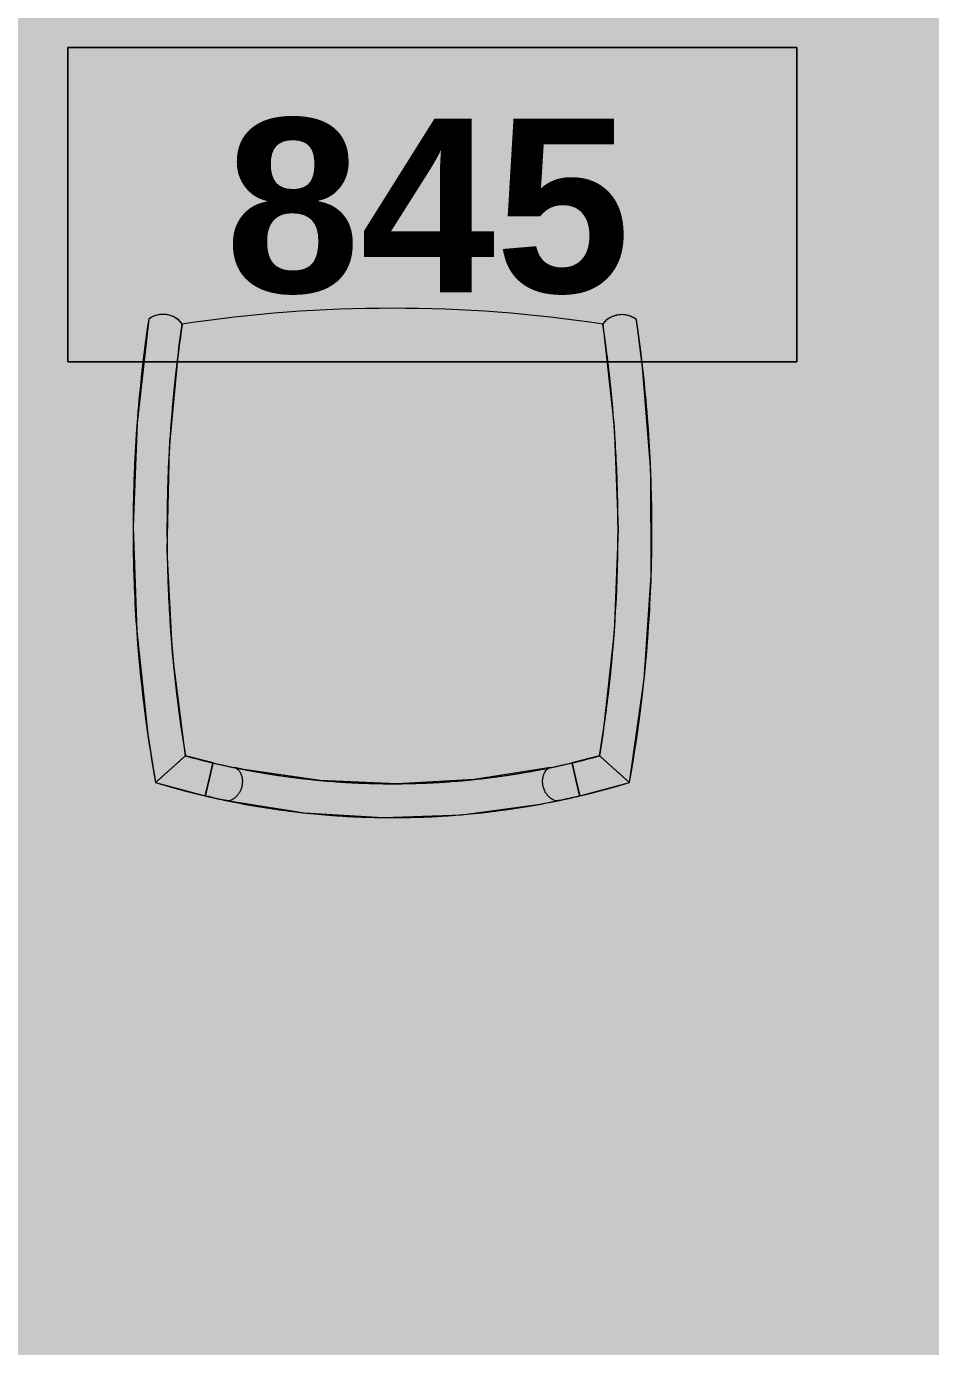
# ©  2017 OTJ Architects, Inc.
# Model space of a CAD drawing. Header units: inches. Extents: x -203 to 2070, y -968 to 768.
# Drawn here: x 388.1 to 432.7, y -458.3 to -393.1 of the extents above; entities that cross this region are included whole.
import ezdxf

# ---------------------------------------------------------------- set-up
doc = ezdxf.new("R2010")
doc.units = ezdxf.units.IN
doc.header["$MEASUREMENT"] = 0
for name, color, linetype, lineweight in [('A-AREA-IDEN', 2, 'Continuous', 9), ('A-DETL-GENF', 92, 'Continuous', 9), ('I-FURN', 30, 'Continuous', 9)]:
    doc.layers.add(name, color=color, linetype=linetype, lineweight=lineweight)
doc.styles.add('Swis721 Lt BT_B', font='', dxfattribs={"height": 8.583975})
doc.styles.get('Swis721 Lt BT_B').set_extended_font_data('Swis721 Lt BT', bold=True)

# ---------------------------------------------------------------- blocks, each defined once
blk = doc.blocks.new('F-Chairs1 - Side 05-V34-LEVEL 8 - POWER _ SIGNAL')
at = {"layer": 'I-FURN'}
for p, q in [((-10.988, 18.666), (-10.995, 18.568)), ((-10.995, 18.568), (-10.988, 18.666)), ((-8.858, 2.702), (-10.224, 3.05)), ((-9.242, 1.073), (-8.858, 2.702)), ((-8.865, 2.674), (-9.235, 1.101)), ((-9.235, 1.101), (-8.865, 2.674)), ((-8.865, 2.674), (-9.05, 1.887)), ((-8.858, 2.702), (-8.865, 2.674)), ((10.224, 3.05), (8.858, 2.702)), ((8.863, 2.681), (8.858, 2.702)), ((8.858, 2.702), (9.242, 1.073)), ((9.05, 1.887), (8.863, 2.681)), ((8.863, 2.681), (9.235, 1.101)), ((9.235, 1.101), (8.863, 2.681)), ((-11.695, 1.733), (-9.242, 1.073)), ((-9.05, 1.887), (-9.242, 1.073)), ((-2.068, 1.729), (-2.015, 1.726)), ((-2.015, 1.726), (-2.068, 1.729)), ((-1.877, 1.719), (-1.939, 1.722)), ((1.939, 1.722), (1.877, 1.719)), ((2.015, 1.726), (2.068, 1.729)), ((2.068, 1.729), (2.015, 1.726)), ((9.242, 1.073), (9.05, 1.887)), ((9.242, 1.073), (11.695, 1.733)), ((-9.242, 1.073), (-9.196, 1.062)), ((9.196, 1.062), (9.242, 1.073))]:
    blk.add_line(p, q, dxfattribs=at)
at = {"layer": 'I-FURN', "flags": 128}
for points in [[(-11.157, 24.825), (-11.35, 24.838), (-11.533, 24.821), (-11.696, 24.78), (-11.833, 24.726), (-11.94, 24.669), (-12.011, 24.623), (-12.036, 24.605)], [(-10.381, 24.358), (-10.4, 24.383), (-10.454, 24.448), (-10.539, 24.533), (-10.654, 24.625), (-10.798, 24.711), (-10.968, 24.781), (-11.157, 24.825)], [(11.158, 24.812), (10.97, 24.77), (10.8, 24.703), (10.655, 24.619), (10.54, 24.529), (10.454, 24.446), (10.4, 24.383), (10.381, 24.358)], [(12.04, 24.579), (12.014, 24.598), (11.943, 24.646), (11.836, 24.705), (11.699, 24.761), (11.536, 24.804), (11.352, 24.823), (11.158, 24.812)], [(-12.036, 24.605), (-12.608, 19.492), (-12.806, 14.352), (-12.629, 9.21), (-12.078, 4.095), (-11.695, 1.733)], [(-10.224, 3.05), (-10.861, 8.093), (-11.125, 13.169), (-11.014, 18.251), (-10.529, 23.311), (-10.381, 24.358)], [(10.381, 24.358), (10.944, 19.307), (11.133, 14.227), (10.947, 9.147), (10.387, 4.095), (10.224, 3.05)], [(11.695, 1.733), (12.419, 6.826), (12.77, 11.959), (12.747, 17.103), (12.348, 22.232), (12.04, 24.579)], [(7.794, 2.467), (4.033, 1.884), (0.232, 1.674), (-3.57, 1.838), (-7.338, 2.376), (-7.794, 2.467)], [(-8.177, 0.838), (-4.337, 0.234), (-0.456, 0.003), (3.429, 0.146), (7.282, 0.663), (8.177, 0.838)]]:
    blk.add_lwpolyline(points, dxfattribs=at)
at = {"layer": 'I-FURN'}
for centre, radius, start, end in [((-11.331, 23.657), 1.181, 36.43135, 126.6303), ((-11.331, 23.657), 1.181, 108.16448, 112.80226), ((-11.331, 23.657), 1.181, 101.93611, 108.14458), ((-11.331, 23.657), 1.181, 90.94027, 99.8598), ((-11.331, 23.657), 1.181, 81.48961, 85.91432), ((-11.331, 23.657), 1.181, 77.13788, 81.47183), ((-11.331, 23.657), 1.181, 63.13101, 72.02423), ((0, -44.544), 69.68, 81.43212, 98.56788), ((0, -44.544), 69.68, 81.43212, 98.56788), ((0, -44.544), 69.68, 81.43212, 98.56788), ((11.32, 23.642), 1.181, 52.47253, 142.68503), ((11.32, 23.642), 1.181, 107.31882, 116.19464), ((11.32, 23.642), 1.181, 97.89289, 102.02312), ((11.32, 23.642), 1.181, 93.19609, 97.88264), ((11.32, 23.642), 1.181, 79.45224, 88.3969), ((11.32, 23.642), 1.181, 71.13505, 77.04963), ((11.32, 23.642), 1.181, 66.26807, 71.11664), ((57.799, 14.206), 70.605, 171.53082, 180.99603), ((57.799, 14.206), 70.605, 171.53082, 175.25979), ((-11.331, 23.657), 1.181, 121.28212, 125.22045), ((-11.331, 23.657), 1.181, 115.24195, 121.27465), ((57.799, 14.206), 68.932, 171.53082, 181.05057), ((57.799, 14.206), 68.932, 171.53082, 176.13931), ((57.799, 14.206), 68.932, 171.53082, 176.13931), ((57.799, 14.206), 68.932, 171.53082, 175.7586), ((-11.331, 23.657), 1.181, 54.85079, 61.1686), ((-11.331, 23.657), 1.181, 50.26347, 54.82652), ((-11.331, 23.657), 1.181, 41.74044, 47.77297), ((-11.331, 23.657), 1.181, 37.82176, 41.72575), ((-57.799, 14.206), 68.932, 358.94943, 8.46918), ((-57.799, 14.206), 68.932, 3.86069, 8.46918), ((-57.799, 14.206), 68.932, 3.86069, 8.46918), ((-57.799, 14.206), 68.932, 4.02327, 8.46918), ((11.32, 23.642), 1.181, 137.46207, 141.31512), ((11.32, 23.642), 1.181, 131.48891, 137.46041), ((11.32, 23.642), 1.181, 124.45719, 128.82712), ((11.32, 23.642), 1.181, 116.91003, 124.45019), ((11.32, 23.642), 1.181, 57.91362, 64.01437), ((11.32, 23.642), 1.181, 53.90433, 57.89155), ((-57.799, 14.206), 70.605, 359.00397, 8.46918), ((-57.799, 14.206), 70.605, 4.72333, 8.44807), ((57.799, 14.206), 70.605, 175.26039, 178.98875), ((-57.799, 14.206), 70.605, 0.99858, 4.72318), ((57.799, 14.206), 68.932, 175.97764, 176.13556), ((57.799, 14.206), 68.932, 175.7586, 175.97673), ((-57.799, 14.206), 68.932, 3.86026, 4.02301), ((57.799, 14.206), 68.932, 176.28429, 177.6702), ((57.799, 14.206), 68.932, 176.38967, 177.66812), ((57.799, 14.206), 68.932, 176.38967, 177.66812), ((57.799, 14.206), 68.932, 176.14562, 176.29069), ((57.799, 14.206), 68.932, 176.14562, 176.29069), ((57.799, 14.206), 68.932, 176.14007, 176.27834), ((-57.799, 14.206), 68.932, 3.74234, 3.86069), ((-57.799, 14.206), 68.932, 3.74234, 3.86069), ((-57.799, 14.206), 68.932, 3.72227, 3.86026), ((-57.799, 14.206), 68.932, 2.33151, 3.71634), ((-57.799, 14.206), 68.932, 2.33188, 3.67325), ((-57.799, 14.206), 68.932, 2.33188, 3.67325), ((57.799, 14.206), 68.932, 177.66812, 180.74873), ((57.799, 14.206), 68.932, 177.66812, 180.74873), ((57.799, 14.206), 68.932, 177.6702, 180.29155), ((-57.799, 14.206), 68.932, 359.80878, 2.33188), ((-57.799, 14.206), 68.932, 359.80878, 2.33188), ((-57.799, 14.206), 68.932, 0.26183, 2.33151), ((57.799, 14.206), 70.605, 178.98924, 181.09655), ((-57.799, 14.206), 70.605, 357.27384, 0.99844), ((-57.799, 14.206), 68.932, 359.57736, 0.26183), ((57.799, 14.206), 68.932, 180.29155, 180.42264), ((-57.799, 14.206), 68.932, 359.25127, 359.80878), ((-57.799, 14.206), 68.932, 359.25127, 359.80878), ((-57.799, 14.206), 68.932, 359.25062, 359.57714), ((57.799, 14.206), 68.932, 180.45244, 180.74958), ((57.799, 14.206), 68.932, 180.74873, 181.05057), ((57.799, 14.206), 68.932, 180.74873, 181.05057), ((57.799, 14.206), 68.932, 180.74958, 181.03006), ((-57.799, 14.206), 68.932, 358.94943, 359.11884), ((-57.799, 14.206), 68.932, 358.94943, 359.11884), ((-57.799, 14.206), 68.932, 358.97034, 359.25062), ((-57.799, 14.206), 68.932, 359.11884, 359.25127), ((-57.799, 14.206), 68.932, 359.11884, 359.25127), ((57.799, 14.206), 70.605, 180.99603, 190.17565), ((57.799, 14.206), 70.605, 181.12528, 182.71772), ((57.799, 14.206), 68.932, 181.05057, 189.31445), ((57.799, 14.206), 68.932, 181.05057, 183.59598), ((57.799, 14.206), 68.932, 181.05057, 183.59598), ((57.799, 14.206), 68.932, 181.07953, 183.59584), ((-57.799, 14.206), 68.932, 350.68555, 358.94943), ((-57.799, 14.206), 68.932, 356.40429, 358.59288), ((-57.799, 14.206), 68.932, 358.14357, 358.65325), ((-57.799, 14.206), 68.932, 358.14357, 358.65325), ((-57.799, 14.206), 68.932, 358.59288, 358.92089), ((-57.799, 14.206), 68.932, 358.65325, 358.94943), ((-57.799, 14.206), 68.932, 358.65325, 358.94943), ((-57.799, 14.206), 70.605, 349.82435, 359.00397), ((-57.799, 14.206), 68.932, 356.40402, 358.14357), ((-57.799, 14.206), 68.932, 356.40402, 358.14357), ((57.799, 14.206), 70.605, 182.71807, 186.44668), ((-57.799, 14.206), 70.605, 353.5491, 357.27371), ((57.799, 14.206), 68.932, 183.59598, 185.01919), ((57.799, 14.206), 68.932, 183.59598, 185.01919), ((57.799, 14.206), 68.932, 183.59584, 184.86854), ((-57.799, 14.206), 68.932, 354.98081, 356.40402), ((-57.799, 14.206), 68.932, 354.98081, 356.40402), ((-57.799, 14.206), 68.932, 355.13146, 356.40429), ((57.799, 14.206), 68.932, 184.86893, 185.01962), ((57.799, 14.206), 68.932, 185.01962, 185.19314), ((57.799, 14.206), 68.932, 185.03172, 189.31445), ((57.799, 14.206), 68.932, 185.03172, 189.31445), ((57.799, 14.206), 68.932, 185.20109, 189.31445), ((-57.799, 14.206), 68.932, 350.68555, 354.96828), ((-57.799, 14.206), 68.932, 350.68555, 354.96828), ((-57.799, 14.206), 68.932, 350.68555, 354.79913), ((-57.799, 14.206), 68.932, 354.80707, 354.98047), ((-57.799, 14.206), 68.932, 354.98047, 355.13129), ((57.799, 14.206), 70.605, 186.44689, 190.17565), ((-57.799, 14.206), 70.605, 349.82435, 353.549), ((0, 40.335), 38.662, 254.66605, 285.33395), ((0, 40.335), 38.662, 254.66605, 259.88781), ((0, 40.335), 38.662, 254.66605, 259.88781), ((0, 40.335), 38.662, 254.66605, 256.75454), ((0, 40.335), 38.662, 256.75454, 259.28332), ((0, 40.335), 38.662, 280.11219, 285.33395), ((0, 40.335), 38.662, 280.11219, 285.33395), ((0, 40.335), 38.662, 280.71668, 283.24546), ((0, 40.335), 38.662, 283.24546, 285.33395), ((0, 40.335), 38.662, 259.28332, 260.67135), ((0, 40.335), 38.662, 259.88781, 260.41991), ((0, 40.335), 38.662, 259.88781, 260.41991), ((0, 40.335), 38.662, 260.41991, 260.67398), ((0, 40.335), 38.662, 260.41991, 260.67398), ((0, 40.335), 38.662, 260.67135, 261.08965), ((0, 40.335), 38.662, 260.67398, 261.02756), ((0, 40.335), 38.662, 260.67398, 261.02756), ((0, 40.335), 38.662, 261.02756, 261.65191), ((0, 40.335), 38.662, 261.02756, 261.65191), ((0, 40.335), 38.662, 261.08965, 261.36682), ((0, 40.335), 38.662, 261.36682, 261.69183), ((0, 40.335), 38.662, 261.65191, 261.85219), ((0, 40.335), 38.662, 261.65191, 261.85219), ((0, 40.335), 38.662, 261.69183, 262.32622), ((0, 40.335), 38.662, 261.85219, 265.95503), ((0, 40.335), 38.662, 261.85219, 265.95503), ((0, 40.335), 38.662, 262.32622, 262.49872), ((0, 40.335), 38.662, 262.49872, 263.16338), ((0, 40.335), 38.662, 274.04497, 278.14781), ((0, 40.335), 38.662, 274.04497, 278.14781), ((0, 40.335), 38.662, 276.83662, 277.50128), ((0, 40.335), 38.662, 277.50128, 277.67378), ((0, 40.335), 38.662, 277.67378, 278.30817), ((0, 40.335), 38.662, 278.14781, 278.34809), ((0, 40.335), 38.662, 278.14781, 278.34809), ((0, 40.335), 38.662, 278.30817, 278.63318), ((0, 40.335), 38.662, 278.34809, 278.97244), ((0, 40.335), 38.662, 278.34809, 278.97244), ((0, 40.335), 38.662, 278.63318, 278.91035), ((0, 40.335), 38.662, 278.91035, 279.32865), ((0, 40.335), 38.662, 278.97244, 279.32602), ((0, 40.335), 38.662, 278.97244, 279.32602), ((0, 40.335), 38.662, 279.32602, 279.58009), ((0, 40.335), 38.662, 279.32602, 279.58009), ((0, 40.335), 38.662, 279.32865, 280.71668), ((0, 40.335), 38.662, 279.58009, 280.11219), ((0, 40.335), 38.662, 279.58009, 280.11219), ((0, 40.335), 40.335, 253.14459, 286.85541), ((0, 40.335), 40.335, 253.14459, 256.75454), ((0, 40.335), 38.662, 263.16338, 265.71334), ((0, 40.335), 38.662, 265.71334, 266.26853), ((0, 40.335), 38.662, 265.95503, 266.883), ((0, 40.335), 38.662, 265.95503, 266.883), ((0, 40.335), 38.662, 266.26853, 266.90281), ((0, 40.335), 38.662, 266.95082, 267.12529), ((0, 40.335), 38.662, 267.01253, 267.24505), ((0, 40.335), 38.662, 267.01253, 267.24505), ((0, 40.335), 38.662, 267.21752, 267.34226), ((0, 40.335), 38.662, 267.24505, 272.75495), ((0, 40.335), 38.662, 267.24505, 272.75495), ((0, 40.335), 38.662, 267.36015, 267.50142), ((0, 40.335), 38.662, 267.51483, 272.48517), ((0, 40.335), 38.662, 272.49858, 272.63985), ((0, 40.335), 38.662, 272.65774, 272.78248), ((0, 40.335), 38.662, 272.75495, 272.98747), ((0, 40.335), 38.662, 272.75495, 272.98747), ((0, 40.335), 38.662, 272.87471, 273.08387), ((0, 40.335), 38.662, 273.09719, 273.73147), ((0, 40.335), 38.662, 273.117, 274.04497), ((0, 40.335), 38.662, 273.117, 274.04497), ((0, 40.335), 38.662, 273.73147, 274.28666), ((0, 40.335), 38.662, 274.28666, 276.83662), ((0, 40.335), 40.335, 283.24546, 286.85541), ((0, 40.335), 40.335, 256.82105, 257.0112), ((0, 40.335), 40.335, 257.01211, 257.32251), ((0, 40.335), 40.335, 257.3256, 257.75132), ((0, 40.335), 40.335, 257.81163, 258.34667), ((0, 40.335), 40.335, 258.40115, 260.64623), ((0, 40.335), 40.335, 279.35377, 281.59885), ((0, 40.335), 40.335, 281.65333, 282.18837), ((0, 40.335), 40.335, 282.24868, 282.6744), ((0, 40.335), 40.335, 282.67749, 282.98789), ((0, 40.335), 40.335, 282.9888, 283.17895), ((0, 40.335), 40.335, 260.64623, 262.48225), ((0, 40.335), 40.335, 262.48225, 266.60596), ((0, 40.335), 40.335, 266.60596, 267.48813), ((0, 40.335), 40.335, 267.48813, 272.51187), ((0, 40.335), 40.335, 272.51187, 273.39404), ((0, 40.335), 40.335, 273.39404, 277.51775), ((0, 40.335), 40.335, 277.51775, 279.35377)]:
    blk.add_arc(centre, radius, start, end, dxfattribs=at)
for points, knots in [([(-10.224, 3.05), (-10.224, 3.049), (-10.231, 3.042), (-10.253, 3.023), (-10.275, 3.004), (-10.303, 2.979), (-10.336, 2.948), (-10.374, 2.914), (-10.409, 2.883), (-10.438, 2.857), (-10.469, 2.83), (-10.509, 2.793), (-10.56, 2.747), (-10.613, 2.699), (-10.669, 2.651), (-10.725, 2.6), (-10.782, 2.548), (-10.841, 2.495), (-10.9, 2.443), (-10.959, 2.39), (-11.018, 2.336), (-11.078, 2.284), (-11.137, 2.232), (-11.194, 2.18), (-11.251, 2.129), (-11.306, 2.08), (-11.359, 2.033), (-11.41, 1.987), (-11.459, 1.943), (-11.504, 1.903), (-11.546, 1.866), (-11.584, 1.832), (-11.617, 1.803), (-11.654, 1.77), (-11.686, 1.742), (-11.696, 1.734), (-11.695, 1.733)], [-1, -1, -1, -1, -0.944444, -0.916667, -0.888889, -0.861111, -0.833333, -0.805556, -0.777778, -0.763889, -0.75, -0.722222, -0.694444, -0.666667, -0.638889, -0.611111, -0.583333, -0.555556, -0.527778, -0.5, -0.472222, -0.444444, -0.416667, -0.388889, -0.361111, -0.333333, -0.305556, -0.277778, -0.25, -0.222222, -0.194444, -0.166667, -0.138889, -0.111111, -0.055556, 0, 0, 0, 0]), ([(-8.858, 2.702), (-8.857, 2.701), (-8.827, 2.694), (-8.674, 2.659), (-8.359, 2.587), (-8.002, 2.51), (-7.794, 2.467)], [0, 0, 0, 0, 0.2, 0.4, 0.7, 1, 1, 1, 1]), ([(7.794, 2.467), (7.932, 2.495), (8.183, 2.549), (8.53, 2.626), (8.79, 2.686), (8.857, 2.701), (8.858, 2.702)], [0, 0, 0, 0, 0.2, 0.4, 0.7, 1, 1, 1, 1]), ([(11.695, 1.733), (11.696, 1.734), (11.686, 1.742), (11.654, 1.77), (11.617, 1.803), (11.584, 1.832), (11.546, 1.866), (11.511, 1.897), (11.481, 1.923), (11.451, 1.95), (11.41, 1.987), (11.359, 2.033), (11.306, 2.08), (11.251, 2.129), (11.194, 2.18), (11.137, 2.231), (11.078, 2.284), (11.018, 2.336), (10.959, 2.389), (10.9, 2.443), (10.841, 2.495), (10.782, 2.548), (10.725, 2.6), (10.669, 2.651), (10.613, 2.699), (10.56, 2.747), (10.509, 2.793), (10.461, 2.837), (10.416, 2.877), (10.374, 2.914), (10.336, 2.948), (10.303, 2.979), (10.275, 3.004), (10.253, 3.023), (10.231, 3.042), (10.224, 3.049), (10.224, 3.05)], [-1, -1, -1, -1, -0.944444, -0.888889, -0.861111, -0.833333, -0.805556, -0.777778, -0.763889, -0.75, -0.722222, -0.694444, -0.666667, -0.638889, -0.611111, -0.583333, -0.555556, -0.527778, -0.5, -0.472222, -0.444444, -0.416667, -0.388889, -0.361111, -0.333333, -0.305556, -0.277778, -0.25, -0.222222, -0.194444, -0.166667, -0.138889, -0.111111, -0.083333, -0.055556, 0, 0, 0, 0]), ([(-7.794, 2.467), (-7.727, 2.453), (-7.635, 2.398), (-7.539, 2.275), (-7.495, 2.191), (-7.465, 2.119), (-7.444, 2.054), (-7.431, 1.999), (-7.422, 1.942), (-7.413, 1.865), (-7.41, 1.768), (-7.416, 1.673), (-7.432, 1.574), (-7.458, 1.474), (-7.488, 1.387), (-7.521, 1.312), (-7.558, 1.244), (-7.598, 1.18), (-7.639, 1.122), (-7.682, 1.07), (-7.727, 1.023), (-7.774, 0.98), (-7.836, 0.931), (-7.915, 0.882), (-8.039, 0.832), (-8.123, 0.827), (-8.177, 0.838)], [-1, -1, -1, -1, -0.861111, -0.791667, -0.756944, -0.722222, -0.6875, -0.670139, -0.652778, -0.618056, -0.583333, -0.548611, -0.513889, -0.479167, -0.444444, -0.416667, -0.388889, -0.361111, -0.333333, -0.305556, -0.277778, -0.25, -0.222222, -0.166667, -0.111111, 0, 0, 0, 0]), ([(8.177, 0.838), (8.11, 0.825), (8.002, 0.838), (7.863, 0.912), (7.786, 0.97), (7.727, 1.022), (7.68, 1.072), (7.644, 1.116), (7.61, 1.163), (7.567, 1.227), (7.521, 1.312), (7.483, 1.399), (7.452, 1.494), (7.428, 1.594), (7.415, 1.685), (7.41, 1.768), (7.412, 1.846), (7.419, 1.921), (7.429, 1.991), (7.445, 2.056), (7.465, 2.119), (7.489, 2.177), (7.523, 2.247), (7.574, 2.323), (7.665, 2.417), (7.74, 2.455), (7.794, 2.467)], [-1, -1, -1, -1, -0.861111, -0.791667, -0.756944, -0.722222, -0.6875, -0.670139, -0.652778, -0.618056, -0.583333, -0.548611, -0.513889, -0.479167, -0.444444, -0.416667, -0.388889, -0.361111, -0.333333, -0.305556, -0.277778, -0.25, -0.222222, -0.166667, -0.111111, 0, 0, 0, 0]), ([(-8.177, 0.838), (-8.316, 0.866), (-8.567, 0.92), (-8.914, 0.997), (-9.173, 1.057), (-9.24, 1.073), (-9.242, 1.073)], [0, 0, 0, 0, 0.2, 0.4, 0.7, 1, 1, 1, 1]), ([(9.242, 1.073), (9.241, 1.073), (9.21, 1.066), (9.058, 1.03), (8.742, 0.958), (8.385, 0.881), (8.177, 0.838)], [0, 0, 0, 0, 0.2, 0.4, 0.7, 1, 1, 1, 1])]:
    blk.add_open_spline(points, degree=3, knots=knots, dxfattribs=at)
blk = doc.blocks.new('Room Tag - Room Name and Number-3379422-LEVEL 8 - POWER _ SIGNAL')
at = {"layer": 'A-AREA-IDEN'}
for p, q in [((-0.18806, -0.16357), (-0.18806, -0.00182)), ((-0.18806, -0.00182), (0.18694, -0.00182)), ((0.18694, -0.00182), (-0.18806, -0.00182)), ((-0.18806, -0.00182), (-0.18806, -0.16357)), ((0.18694, -0.00182), (0.18694, -0.16357)), ((0.18694, -0.16357), (0.18694, -0.00182)), ((0.18694, -0.16357), (-0.18806, -0.16357)), ((-0.18806, -0.16357), (0.18694, -0.16357))]:
    blk.add_line(p, q, dxfattribs=at)

msp = doc.modelspace()

# ---------------------------------------------------------------- hatches: boundary and pattern name
at = {"layer": 'A-DETL-GENF'}
h = msp.add_hatch(color=9, dxfattribs=at)
h.paths.add_polyline_path([(131.765, -847.993), (290.739, -780.498), (227.708, -632.005), (203.298, -642.367), (194.97, -622.748), (199.228, -620.941), (205.748, -636.302), (297.876, -597.196), (299.683, -601.453), (231.965, -630.198), (294.997, -778.691), (401.085, -733.649), (338.057, -585.165), (336.503, -585.824), (334.696, -581.567), (419.282, -545.663), (421.089, -549.92), (342.314, -583.358), (405.342, -731.842), (515.313, -685.152), (511.688, -685.152), (511.688, -619.403), (491.895, -619.403), (491.895, -612.403), (492.007, -612.403), (492.007, -532.938), (471.733, -532.938), (471.733, -528.422), (457.909, -534.291), (456.102, -530.033), (470.83, -523.782), (471.733, -525.91), (471.733, -508.938), (495.733, -508.938), (495.733, -510.528), (555.671, -510.528), (555.671, -394.75), (560.671, -394.75), (560.671, -437.313), (560.171, -437.313), (560.171, -441.938), (560.671, -441.938), (560.671, -498.09), (620.882, -498.09), (620.882, -477.652), (625.882, -477.652), (625.882, -500.465), (758.507, -500.465), (758.465, -433.935), (754.233, -433.935), (754.233, -433.435), (758.507, -433.435), (758.507, -376.936), (697.483, -376.936), (697.483, -433.435), (721.733, -433.435), (721.733, -433.935), (693.483, -433.935), (693.483, -433.435), (696.983, -433.425), (696.983, -376.936), (661.483, -376.936), (661.483, -433.435), (660.983, -433.435), (660.983, -376.936), (625.459, -376.936), (625.459, -433.435), (624.19, -433.435), (624.19, -433.935), (625.459, -433.935), (625.459, -441.938), (600.171, -441.938), (600.171, -437.313), (620.834, -437.313), (620.834, -304.375), (601.171, -304.375), (601.171, -299.75), (634.608, -299.75), (634.608, -357.01), (665.484, -357.01), (665.484, -344.95), (665.984, -344.95), (665.984, -357.01), (696.983, -357.01), (696.983, -299.95), (699.233, -299.95), (699.233, -300.45), (697.483, -300.45), (697.483, -357.01), (733.483, -357.01), (733.483, -300.45), (731.733, -300.45), (731.733, -299.95), (757.709, -299.95), (757.709, -300.45), (733.983, -300.45), (733.983, -357.01), (793.959, -357.01), (793.959, -300.45), (790.209, -300.45), (790.209, -299.95), (793.959, -299.95), (793.959, -230.991), (634.983, -230.991), (634.983, -254.991), (560.671, -254.977), (560.671, -299.75), (561.171, -299.75), (561.171, -304.375), (560.671, -304.375), (560.671, -346.75), (555.671, -346.75), (555.671, -249.977), (564.591, -249.977), (564.591, -200.842), (575.841, -200.842), (575.841, -243.741), (630.358, -243.741), (630.358, -224.991), (674.858, -224.991), (674.858, -160.842), (555.736, -160.842), (555.736, 0.658), (596.733, 0.658), (596.733, -16.342), (638.734, -16.342), (638.734, 0.658), (700.733, 0.658), (700.733, -16.342), (742.734, -16.342), (742.734, 0.658), (766.798, 0.658), (766.798, 103.433), (726.046, 103.433), (726.046, 294.149), (766.798, 294.149), (766.798, 350.668), (785.11, 350.668), (785.11, 346.918), (771.423, 346.918), (771.423, 227.057), (826.798, 227.057), (826.798, 228.744), (831.423, 228.744), (831.423, 268.744), (826.798, 268.744), (826.798, 346.918), (825.11, 346.918), (825.11, 350.668), (1166.985, 350.668), (1166.985, 227.057), (1492.421, 227.057), (1492.421, 350.668), (1553.421, 350.668), (1553.421, 351.587), (1718.671, 351.587), (1718.671, 360.587), (1723.296, 360.587), (1723.296, 351.587), (1910.234, 351.587), (1910.234, 580.432), (-120.353, 580.432), (-120.353, 406.962), (48.708, 406.962), (48.708, 428.911), (66.733, 428.911), (66.733, 424.286), (53.333, 424.286), (53.333, 330.65), (48.708, 330.65), (48.708, 402.337), (-120.353, 402.337), (-120.353, 286.962), (48.708, 286.962), (48.708, 290.65), (53.333, 290.65), (53.333, 280.65), (48.708, 280.65), (48.708, 282.337), (-120.353, 282.337), (-120.353, 166.962), (48.708, 166.962), (48.708, 240.65), (53.333, 240.65), (53.333, 160.65), (48.708, 160.65), (48.708, 162.337), (-120.353, 162.337), (-120.353, 0.55), (-80.763, 0.55), (-80.763, -14.038), (48.708, -14.038), (48.708, 120.65), (53.333, 120.65), (53.333, -25.35), (48.708, -25.35), (48.708, -18.663), (-80.763, -18.663), (-80.763, -30.95), (-120.353, -30.95), (-120.353, -193.038), (48.708, -193.038), (48.708, -65.35), (53.333, -65.35), (53.333, -220.931), (67.875, -255.189), (63.618, -256.996), (48.708, -221.872), (48.708, -197.663), (-120.353, -197.663), (-120.353, -254.169), (-74.953, -361.104), (79.906, -295.37), (79.247, -293.817), (83.504, -292.009), (138.945, -422.619), (134.687, -424.426), (81.714, -299.627), (-73.145, -365.361), (42.288, -637.246), (197.126, -571.521), (169.072, -505.43), (173.329, -503.623), (203.19, -573.972), (182.939, -582.568), (183.599, -584.121), (179.341, -585.928), (178.682, -584.375), (44.096, -641.503), (118.317, -816.32)], flags=0)
h.paths.add_polyline_path([(225.756, -805.76), (216.377, -783.669), (238.468, -774.289), (247.847, -796.381), (227.708, -804.931)], flags=0)
h.paths.add_polyline_path([(446.67, -711.967), (437.29, -689.876), (459.382, -680.497), (468.761, -702.588), (455.331, -708.29)], flags=0)
h.paths.add_polyline_path([(516.313, -684.727), (893.341, -524.653), (963.741, -524.653), (963.741, -523.313), (943.942, -523.313), (943.942, -499.313), (963.741, -499.313), (963.741, -496.938), (968.741, -496.938), (968.741, -456.938), (963.741, -456.938), (963.741, -457.438), (946.483, -457.438), (946.483, -308.857), (799.959, -308.857), (799.959, -363.01), (764.507, -363.01), (764.507, -516.528), (744.733, -516.528), (744.733, -518.833), (942.733, -518.833), (942.733, -523.833), (744.733, -523.833), (744.733, -532.938), (725.257, -532.938), (725.257, -561.419), (744.733, -561.419), (744.733, -585.419), (725.257, -585.419), (725.257, -591.535), (659.618, -619.403), (590.813, -619.403), (590.813, -647.064), (516.734, -647.064), (516.734, -643.564), (587.313, -643.564), (587.313, -619.403), (516.313, -619.403), (516.313, -647.064)], flags=0)
h.paths.add_polyline_path([(641.707, -612.403), (658.194, -612.403), (718.257, -586.902), (718.257, -516.528), (499.007, -516.528), (499.007, -612.403), (590.813, -612.403)], flags=0)
h.paths.add_polyline_path([(266.064, -553.393), (246.274, -506.728), (353.031, -461.403), (225.016, -159.886), (118.317, -205.398), (108.247, -181.678), (108.247, 5.055), (112.872, 5.055), (112.872, -31.038), (203.256, -31.038), (203.256, 5.055), (260.176, 5.055), (261.125, 4.105), (257.733, 4.105), (257.733, 0.956), (258.26, 0.43), (250.872, 0.43), (250.872, -35.663), (237.046, -35.663), (237.046, -149.243), (363.421, -149.243), (363.421, -0.52), (297.733, -0.52), (297.733, 4.105), (495.733, 4.105), (495.733, -81.52), (491.108, -81.52), (491.108, -0.52), (368.046, -0.52), (368.046, -149.243), (491.108, -149.243), (491.108, -121.52), (495.733, -121.52), (495.733, -271.649), (491.108, -271.649), (491.108, -229.938), (467.108, -229.938), (467.108, -196.207), (491.108, -196.207), (491.108, -153.868), (237.046, -153.868), (237.046, -179.264), (294.818, -315.336), (491.108, -315.336), (491.108, -311.649), (495.733, -311.649), (495.733, -455.177), (418.473, -487.972), (416.666, -483.715), (491.108, -452.116), (491.108, -319.961), (296.781, -319.961), (373.996, -501.827), (379.846, -499.344), (381.653, -503.601), (372.581, -507.452), (361.981, -482.485), (304.778, -506.766), (315.233, -531.397), (266.311, -553.283)], flags=0)
h.paths.add_polyline_path([(266.311, -548.216), (309.203, -529.028), (293.381, -491.753), (250.134, -510.114), (250.176, -510.213), (271.827, -501.021), (281.206, -523.112), (259.555, -532.304), (266.064, -547.635)], flags=0)
h.paths.add_polyline_path([(3.309, -538.977), (3.308, -538.975), (-6.071, -516.886), (16.021, -507.507), (25.4, -529.598), (5.115, -538.21)], flags=0)
h.paths.add_polyline_path([(27.391, -520.282), (25.502, -516.06), (150.976, -462.799), (150.317, -461.246), (154.574, -459.439), (157.7, -466.803), (153.442, -468.61), (152.783, -467.057), (30.575, -518.931)], flags=0)
h.paths.add_polyline_path([(620.882, -510.528), (720.733, -510.528), (720.733, -508.938), (744.733, -508.938), (744.733, -510.528), (758.507, -510.528), (758.507, -505.09), (560.671, -505.09), (560.671, -510.528), (584.664, -510.528)], flags=0)
h.paths.add_polyline_path([(302.971, -502.509), (360.174, -478.228), (354.838, -465.66), (297.639, -489.945), (302.682, -501.827)], flags=0)
h.paths.add_polyline_path([(963.741, -452.438), (963.741, -308.857), (951.483, -308.857), (951.483, -452.438)], flags=0)
h.paths.add_polyline_path([(656.69, -433.935), (656.69, -433.435), (660.983, -433.435), (660.983, -433.935)], flags=0)
h.paths.add_polyline_path([(661.483, -370.936), (758.507, -370.936), (758.507, -363.01), (625.459, -363.01), (625.459, -370.936), (660.983, -370.936)], flags=0)
h.paths.add_polyline_path([(625.459, -357.01), (631.108, -357.01), (631.108, -304.375), (625.459, -304.375), (625.459, -305.463)], flags=0)
h.paths.add_polyline_path([(968.741, -347.363), (968.741, -342.738), (967.221, -342.738), (967.221, -347.363), (967.696, -347.363)], flags=0)
h.paths.add_polyline_path([(800.582, -303.857), (963.741, -303.857), (963.741, -267.336), (968.741, -267.336), (968.741, -227.336), (965.733, -227.326), (965.733, -224.717), (769.735, -224.717), (769.735, -224.991), (799.959, -224.991), (799.959, -303.857)], flags=0)
h.paths.add_polyline_path([(739.484, -224.991), (766.235, -224.991), (766.235, -205.938), (679.483, -205.938), (679.483, -224.991)], flags=0)
h.paths.add_polyline_path([(968.132, -222.326), (968.132, -204.939), (965.442, -204.939), (965.442, -199.939), (988.733, -199.939), (988.733, -161.745), (993.733, -161.745), (993.733, -121.745), (988.733, -121.745), (988.733, -121.342), (980.108, -121.342), (980.108, -122.592), (769.735, -122.592), (769.735, -217.717), (965.733, -217.717), (965.733, -222.326)], flags=0)
h.paths.add_polyline_path([(491.108, -201.315), (491.108, -200.832), (471.733, -200.832), (471.733, -201.315), (488.713, -201.315)], flags=0)
h.paths.add_polyline_path([(680.606, -201.313), (766.235, -201.313), (766.235, -119.342), (679.483, -119.342), (679.483, -201.313)], flags=0)
h.paths.add_polyline_path([(412.522, -195.513), (412.522, -195.513), (412.325, -195.458)], flags=0)
h.paths.add_polyline_path([(383.522, -195.513), (383.522, -195.513), (383.325, -195.458)], flags=0)
h.paths.add_polyline_path([(232.421, -168.371), (232.421, -156.727), (228.235, -158.513), (228.985, -160.279)], flags=0)
h.paths.add_polyline_path([(668.233, -146.842), (668.233, -111.342), (771.733, -111.342), (771.733, -24.342), (569.736, -24.342), (569.736, -146.842), (584.664, -146.842)], flags=0)
h.paths.add_polyline_path([(866.109, -111.342), (979.733, -111.342), (979.733, -24.342), (776.358, -24.342), (776.358, -111.342), (793.778, -111.342)], flags=0)
h.paths.add_polyline_path([(246.247, -31.038), (246.247, -29.342), (237.046, -29.342), (237.046, -31.038)], flags=0)
h.paths.add_polyline_path([(207.881, -31.038), (232.421, -31.038), (232.379, -29.342), (220.733, -29.342), (220.733, -1.342), (246.247, -1.342), (246.247, 0.43), (207.881, 0.43), (207.881, -29.342)], flags=0)
h.paths.add_polyline_path([(-93.752, -27.45), (-84.263, -27.45), (-84.263, -27.342), (-117.752, -27.342), (-117.752, -2.95), (-120.353, -2.95), (-120.353, -27.45), (-117.752, -27.45)], flags=0)
h.paths.add_polyline_path([(928.61, -16.342), (950.734, -16.342), (950.734, 0.658), (908.733, 0.658), (908.733, -16.342)], flags=0)
h.paths.add_polyline_path([(846.734, -16.342), (846.734, 0.658), (804.733, 0.658), (804.733, -16.342)], flags=0)
h.paths.add_polyline_path([(1231.173, 70.918), (1235.734, 70.918), (1235.734, 94.855), (1227.423, 94.855), (1227.423, 99.48), (1235.734, 99.48), (1235.734, 100.105), (1329.423, 100.105), (1329.423, 222.432), (1167.423, 222.432), (1167.423, 70.918), (1230.548, 70.918)], flags=0)
h.paths.add_polyline_path([(1471.36, 70.918), (1473.048, 70.918), (1473.048, 222.432), (1334.048, 222.396), (1334.048, 100.105), (1413.734, 100.105), (1413.734, 70.918), (1455.539, 70.918)], flags=0)
h.paths.add_polyline_path([(584.664, 72.48), (430.421, 72.48), (430.421, 109.37), (435.046, 109.37), (435.046, 77.105), (557.421, 77.105), (557.421, 182.432), (528.421, 182.432), (528.421, 187.244), (533.046, 187.244), (533.046, 187.057), (557.421, 187.057), (557.421, 226.432), (533.046, 226.432), (533.046, 226.244), (528.421, 226.244), (528.421, 226.432), (396.046, 226.432), (396.046, 151.057), (436.944, 151.057), (436.944, 146.432), (354.944, 146.432), (354.944, 151.057), (378.944, 151.057), (378.944, 226.432), (229.669, 226.432), (229.669, 187.335), (265.356, 187.335), (265.356, 182.71), (229.669, 182.71), (229.669, 77.105), (354.944, 77.109), (354.944, 109.37), (359.569, 109.37), (359.569, 72.48), (108.247, 72.48), (108.247, 129.022), (112.872, 129.022), (112.872, 77.105), (225.044, 77.105), (225.044, 176.71), (112.872, 176.71), (112.872, 169.022), (108.247, 169.022), (108.247, 181.335), (225.044, 181.335), (225.044, 348.744), (107.247, 348.744), (107.247, 353.369), (229.669, 353.369), (229.669, 231.057), (557.421, 231.057), (557.421, 353.369), (589.733, 353.369), (589.733, 348.744), (562.046, 348.744), (562.046, 231.057), (589.733, 231.057), (589.733, 226.432), (562.046, 226.432), (562.046, 77.105), (590.733, 77.105), (590.733, 72.48), (586.421, 72.48)], flags=0)
h.paths.add_polyline_path([(648.798, 103.433), (648.798, 294.149), (667.046, 294.149), (667.046, 103.433), (653.423, 103.433)], flags=0)
h.paths.add_polyline_path([(653.423, 108.058), (662.421, 108.058), (662.421, 289.524), (653.423, 289.524), (653.423, 117.057)], flags=0)
h.paths.add_polyline_path([(739.484, 108.058), (766.798, 108.058), (766.798, 289.524), (730.671, 289.524), (730.671, 108.058)], flags=0)
h.paths.add_polyline_path([(530.907, 141.42), (530.903, 141.42), (530.117, 141.42)], flags=0)
h.paths.add_polyline_path([(531.586, 141.504), (531.586, 141.504), (531.586, 142.641)], flags=0)
h.paths.add_polyline_path([(531.587, 142.683), (531.587, 142.683), (531.747, 142.683)], flags=0)
h.paths.add_polyline_path([(531.587, 143.946), (531.587, 143.946), (531.311, 143.946)], flags=0)
h.paths.add_polyline_path([(531.587, 144.03), (531.587, 144.03), (531.587, 145.167)], flags=0)
h.paths.add_polyline_path([(553.427, 145.859), (553.426, 145.859), (553.426, 145.905)], flags=0)
h.paths.add_polyline_path([(553.426, 145.803), (553.426, 145.803), (553.426, 145.859)], flags=0)
h.paths.add_polyline_path([(553.426, 145.661), (553.426, 145.661), (553.427, 145.661)], flags=0)
h.paths.add_polyline_path([(539.355, 145.808), (539.355, 145.808), (539.355, 145.863)], flags=0)
h.paths.add_polyline_path([(551.477, 147.54), (551.477, 147.54), (551.477, 147.781)], flags=0)
h.paths.add_polyline_path([(539.356, 148.422), (539.356, 148.422), (539.356, 148.467)], flags=0)
h.paths.add_polyline_path([(383.569, 151.057), (391.421, 151.057), (391.421, 226.432), (383.569, 226.432), (383.569, 188.639)], flags=0)
h.paths.add_polyline_path([(539.358, 151.576), (539.358, 151.576), (541.12, 151.576)], flags=0)
h.paths.add_polyline_path([(1723.296, 400.587), (1718.671, 400.587), (1718.671, 419.286), (1716.733, 419.286), (1716.733, 423.911), (1718.671, 423.911), (1718.671, 580.146), (1723.296, 580.146), (1723.296, 419.286)], flags=0)
h.paths.add_polyline_path([(1617.046, 409.286), (1609.733, 409.286), (1609.733, 413.911), (1612.421, 413.911), (1612.421, 580.146), (1617.046, 580.146), (1617.046, 413.911), (1663.421, 413.911), (1663.421, 423.911), (1676.733, 423.911), (1676.733, 419.286), (1668.046, 419.286), (1668.046, 409.286), (1659.441, 409.286)], flags=0)
h.paths.add_polyline_path([(1569.733, 409.286), (1422.733, 409.286), (1422.733, 413.911), (1492.421, 413.911), (1492.421, 580.146), (1497.046, 580.146), (1497.046, 413.911), (1569.733, 413.911)], flags=0)
h.paths.add_polyline_path([(1358.766, 409.286), (1301.733, 409.286), (1301.733, 413.911), (1372.421, 413.911), (1372.421, 580.146), (1377.046, 580.146), (1377.046, 413.911), (1382.733, 413.911), (1382.733, 409.286), (1372.421, 409.286)], flags=0)
h.paths.add_polyline_path([(1252.599, 409.286), (1249.733, 409.286), (1249.733, 413.911), (1252.421, 413.911), (1252.421, 548.646), (1257.046, 548.646), (1257.046, 413.911), (1261.733, 413.911), (1261.733, 409.286), (1257.046, 409.286)], flags=0)
h.paths.add_polyline_path([(1132.421, 409.286), (1006.108, 409.286), (1006.108, 413.911), (1132.421, 413.911), (1132.421, 580.146), (1137.046, 580.146), (1137.046, 413.911), (1209.733, 413.911), (1209.733, 409.286), (1137.046, 409.286)], flags=0)
h.paths.add_polyline_path([(830.796, 409.286), (826.108, 409.286), (826.108, 413.911), (830.796, 413.911), (830.796, 580.146), (835.421, 580.146), (835.421, 413.911), (909.108, 413.911), (909.108, 409.286), (831.423, 409.286)], flags=0)
h.paths.add_polyline_path([(966.108, 409.286), (949.108, 409.286), (949.108, 413.911), (956.796, 413.911), (956.796, 548.646), (961.421, 548.646), (961.421, 413.911), (966.108, 413.911), (966.108, 410.167)], flags=0)
h.paths.add_polyline_path([(589.733, 409.286), (521.733, 409.286), (521.733, 413.911), (652.421, 413.911), (652.421, 580.146), (657.046, 580.146), (657.046, 413.911), (786.108, 413.911), (786.108, 409.286), (652.421, 409.286)], flags=0)
h.paths.add_polyline_path([(477.046, 409.286), (465.733, 409.286), (465.733, 413.911), (472.421, 413.911), (472.421, 580.146), (477.046, 580.146), (477.046, 413.911), (481.733, 413.911), (481.733, 409.286)], flags=0)
h.paths.add_polyline_path([(352.421, 409.286), (279.733, 409.286), (279.733, 413.911), (352.421, 413.911), (352.421, 580.146), (357.046, 580.146), (357.046, 413.911), (425.733, 413.911), (425.733, 409.286), (352.433, 409.286)], flags=0)
h.paths.add_polyline_path([(239.733, 409.286), (225.733, 409.286), (225.733, 413.911), (232.421, 413.911), (232.421, 550.896), (237.046, 550.896), (237.046, 413.911), (239.733, 413.911)], flags=0)
h.paths.add_polyline_path([(117.046, 409.286), (112.421, 409.286), (112.421, 424.286), (106.733, 424.286), (106.733, 428.911), (112.421, 428.911), (112.421, 580.146), (117.046, 580.146), (117.046, 413.911), (185.733, 413.911), (185.733, 409.286)], flags=0)
h.paths.add_polyline_path([(222.733, 497.609), (222.733, 577.146), (246.733, 577.146), (246.733, 553.146), (222.733, 553.146)], flags=0)
h.paths.add_polyline_path([(1566.734, 553.146), (1542.734, 553.146), (1542.734, 577.146), (1566.734, 577.146)], flags=0)
h.paths.add_polyline_path([(1257.046, 553.146), (1242.734, 553.146), (1242.734, 577.146), (1266.734, 577.146), (1266.734, 553.146)], flags=0)
h.paths.add_polyline_path([(942.734, 553.146), (942.734, 577.146), (966.734, 577.146), (966.734, 553.146), (956.796, 553.146)], flags=0)
h.paths.add_polyline_path([(596.734, 553.146), (596.734, 577.146), (620.734, 577.146), (620.734, 553.146)], flags=0)
h.paths.add_polyline_path([(-39.267, 553.146), (-39.267, 577.146), (-15.267, 577.146), (-15.267, 553.146)], flags=0)

# ---------------------------------------------------------------- block references
at = {"layer": 'A-AREA-IDEN', "xscale": 95.99999999999994, "yscale": 95.99999999999994, "zscale": 95.99999999999994}
msp.add_blockref('Room Tag - Room Name and Number-3379422-LEVEL 8 - POWER _ SIGNAL', (408.2, -393.996), dxfattribs=at)
at = {"layer": 'I-FURN'}
msp.add_blockref('F-Chairs1 - Side 05-V34-LEVEL 8 - POWER _ SIGNAL', (406.181, -432.185), dxfattribs=at)

# ---------------------------------------------------------------- texts
at = {"layer": 'A-AREA-IDEN', "insert": (407.924, -397.684), "char_height": 8.584, "width": 23.004, "attachment_point": 2, "line_spacing_factor": 0.998538, "style": 'Swis721 Lt BT_B'}
msp.add_mtext('845', dxfattribs=at)

doc.saveas('drawing.dxf')
